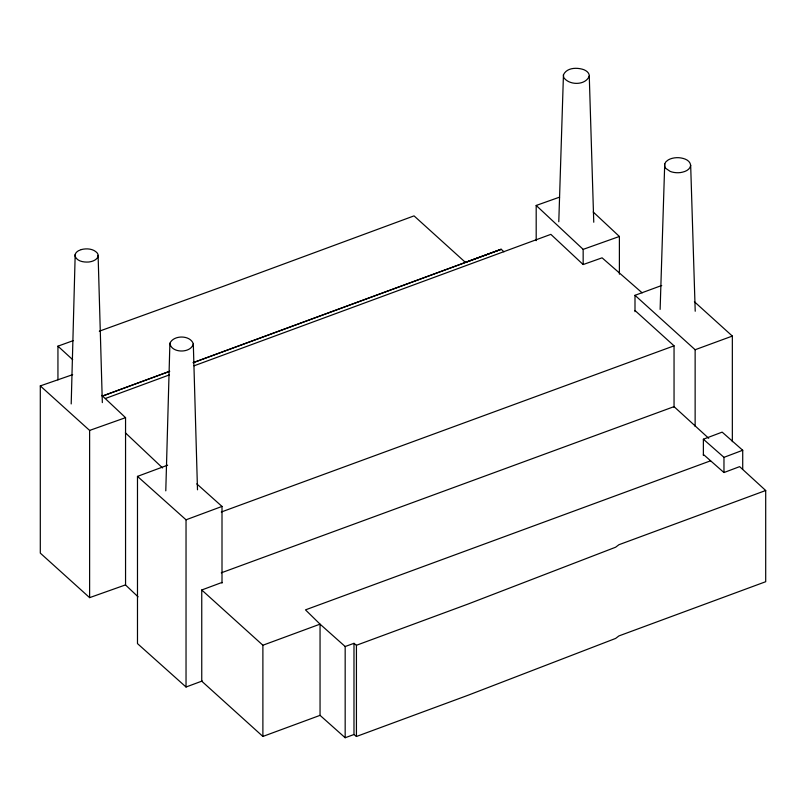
<?xml version="1.0" encoding="UTF-8"?>
<svg xmlns="http://www.w3.org/2000/svg" width="806" height="806" viewBox="0 0 806 806"><rect width="100%" height="100%" fill="white"/><g stroke="black" fill="none" stroke-linecap="round" stroke-linejoin="round"><path stroke-width="1.21" d="M664.718 163.9L664.658 166.167L665.716 168.333L670.229 171.426A13.289 7.677 0 0 0 680.355 172.585C684.526 171.95 690.077 170.137 690.671 165.27C689.976 159.85 683.579 158.117 678.954 157.704A12.997 7.506 0 0 0 668.245 159.92L665.927 161.764L664.718 163.9L660.124 309.393M71.2 403.937L75.19 254.484M165.784 490.854L169.895 343.255C173.663 334.822 190.266 334.913 193.309 343.809L197.5 489.806M169.895 343.255C171.134 353.441 191.153 353.552 193.309 343.809M558.79 221.751L563.444 74.847C566.83 67.412 577.217 67.291 583.937 69.719A12.987 7.496 0 0 1 589.267 76.056L593.76 222.234M589.267 76.056C585.579 85.638 569.026 85.507 563.686 77.416L563.444 74.847M703.376 455.501L703.376 439.22L722.156 432.127L742.719 450.262L742.719 469.042M703.376 439.22L723.969 457.345L742.719 450.262M202.276 680.979L186.035 687.014L137.483 643.601L137.483 476.386L167.648 465.173M137.483 476.386L186.035 519.799L222.003 506.43L222.003 583.121M703.376 454.423L723.969 472.548L739.636 466.634L765.7 490.501L765.7 581.71L618.917 635.924L615.623 638.433L468.125 695.225L356.433 736.483L353.985 734.518L345.17 737.732L320.053 715.355L262.887 736.442L201.752 681.201L201.752 589.992L222.003 582.436M102.251 396.159L169.532 371.385M193.138 362.7L501.221 249.276L503.982 251.825M105.435 398.466L169.23 374.961M194.044 365.813L550.851 234.355L583.161 264.559L602.092 257.829L642.16 292.85M201.752 589.992L262.887 645.233L320.053 624.146L345.17 646.523L345.17 737.732M765.7 490.501L618.917 544.725L615.623 547.224L468.125 604.016L356.433 645.274L353.985 643.319L345.17 646.523M102.473 396.038L169.713 371.284M193.309 362.599L501.221 249.276L465.415 262.373L414.042 215.877L222.234 286.724L99.309 331.195M634.997 311.66L634.997 295.318L661.726 285.485M221.277 512.022L674.048 345.824L674.048 407.383M634.997 295.318L695.135 349.733L732.342 336.072L732.342 441.678M221.277 572.824L674.048 406.637L708.706 438.293M710.62 460.79L305.484 609.87L320.053 624.146L320.053 715.355M57.941 379.898L57.941 346.167L73.306 340.606M536.192 240.662L536.192 205.459L559.566 197.148M536.192 205.459L583.161 249.366L619.391 236.47L619.391 274.191M40.3 385.903L89.617 430.424L125.555 417.669L125.555 584.884L89.617 597.639L40.3 553.118L40.3 385.903L72.671 374.659M196.795 483.882L222.003 506.43M694.389 301.736L732.342 336.072M634.997 310.512L674.048 345.824M57.941 346.167L72.711 359.698M593.196 211.988L619.391 236.47M101.828 395.343L125.555 417.669M125.373 432.802L162.56 467.933M125.373 584.813L138.068 596.813M690.671 165.27L695.215 311.237M98.11 255.341L102.332 402.597M723.969 457.345L723.969 472.366M695.135 349.733L695.135 426.424M583.161 249.366L583.161 264.449M356.433 645.274L356.433 736.483M353.985 643.319L353.985 734.518M262.887 645.233L262.887 736.442M186.035 519.799L186.035 687.014M89.617 430.424L89.617 597.639M81.315 249.568L78.414 250.777A11.596 6.69 0 0 0 75.21 256.57C77.537 261.597 84.015 262.343 88.932 262A11.657 6.73 0 0 0 97.506 257.618A11.344 6.549 0 0 0 97.314 253.094C93.446 248.611 86.716 248.208 81.315 249.568"/></g></svg>
